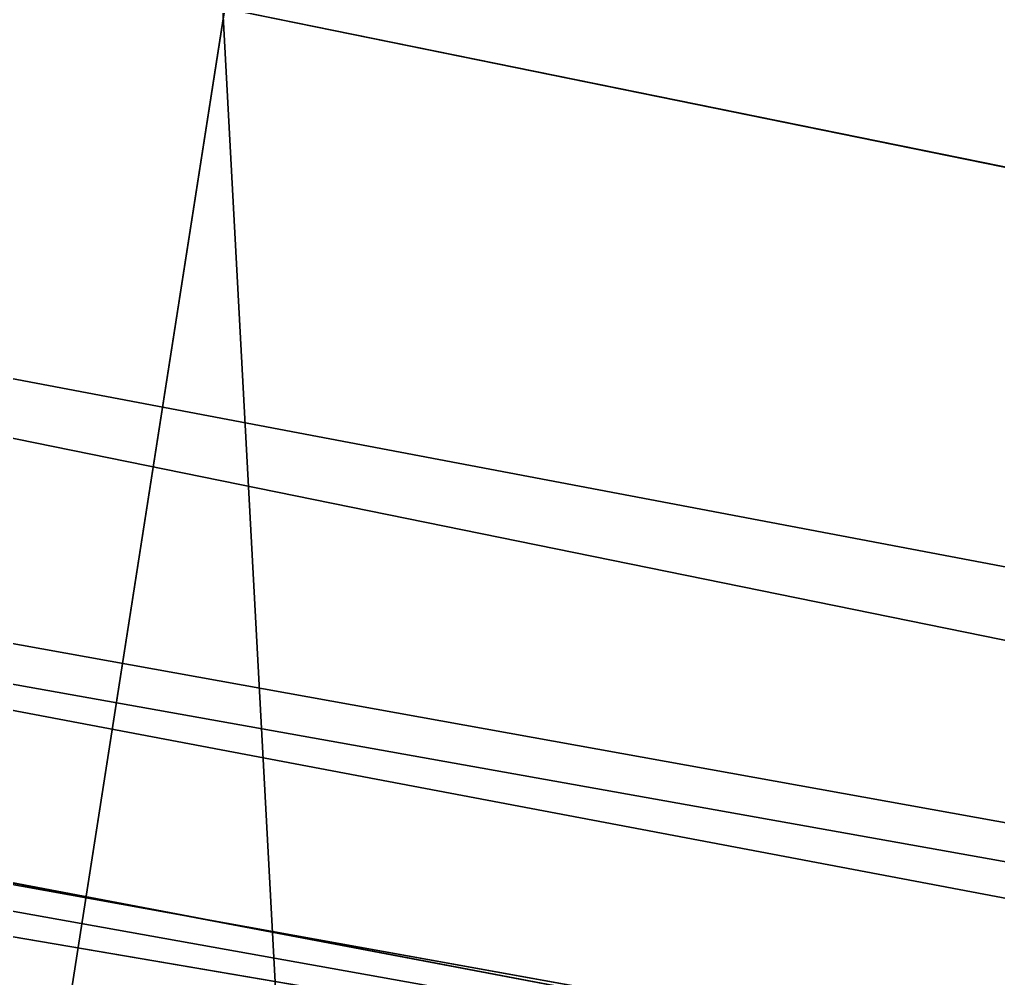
# Model space of a CAD drawing. Header units: metres. Extents: x 503497 to 504361, y 6966567 to 6966857.
# Drawn here: x 504134.2149 to 504134.5518, y 6966712.3045 to 6966712.6344 of the extents above; entities that cross this region are included whole.
import ezdxf

# ---------------------------------------------------------------- set-up
doc = ezdxf.new("R2010")
doc.units = ezdxf.units.M

msp = doc.modelspace()

# ---------------------------------------------------------------- linework, layer by layer
at = {"layer": 'SHADOW_APPROVED_20260111T072000'}
for points in [[(504144.1851, 6966710.622), (504144.5661, 6966713.0647), (504071.3923, 6966727.9687), (504071.0113, 6966725.526), (504144.1851, 6966710.622)], [(504140.8554, 6966711.6898), (504140.7719, 6966711.1544), (504067.5981, 6966726.0584), (504067.6816, 6966726.5938), (504140.8554, 6966711.6898)], [(504140.7719, 6966711.1544), (504144.1851, 6966710.622), (504071.0113, 6966725.526), (504067.5981, 6966726.0584), (504140.7719, 6966711.1544)]]:
    msp.add_lwpolyline(points, close=True, dxfattribs=at)
at = {"layer": 'SHADOW_APPROVED_20260114T072400'}
for points in [[(504144.1851, 6966710.622), (504144.5661, 6966713.0647), (504072.5577, 6966726.7034), (504072.1767, 6966724.2607), (504144.1851, 6966710.622)], [(504140.8554, 6966711.6898), (504140.7719, 6966711.1544), (504068.7635, 6966724.7931), (504068.847, 6966725.3285), (504140.8554, 6966711.6898)], [(504140.7719, 6966711.1544), (504144.1851, 6966710.622), (504072.1767, 6966724.2607), (504068.7635, 6966724.7931), (504140.7719, 6966711.1544)], [(504167.5638, 6966705.9126), (504170.7929, 6966705.4089), (504098.7845, 6966719.0476), (504095.5554, 6966719.5513), (504167.5638, 6966705.9126)], [(504170.7929, 6966705.4089), (504170.0047, 6966700.3561), (504097.9963, 6966713.9948), (504098.7845, 6966719.0476), (504170.7929, 6966705.4089)]]:
    msp.add_lwpolyline(points, close=True, dxfattribs=at)
at = {"layer": 'SHADOW_APPROVED_20260122T071500'}
for points in [[(504144.1851, 6966710.622), (504144.5661, 6966713.0647), (504061.9996, 6966727.8328), (504061.6186, 6966725.3901), (504144.1851, 6966710.622)], [(504140.8554, 6966711.6898), (504140.7719, 6966711.1544), (504058.2054, 6966725.9225), (504058.2889, 6966726.4579), (504140.8554, 6966711.6898)], [(504140.7719, 6966711.1544), (504144.1851, 6966710.622), (504061.6186, 6966725.3901), (504058.2054, 6966725.9225), (504140.7719, 6966711.1544)]]:
    msp.add_lwpolyline(points, close=True, dxfattribs=at)
at = {"layer": 'SHADOW_APPROVED_20260126T071100'}
for points in [[(504144.1851, 6966710.622), (504144.5661, 6966713.0647), (504056.141, 6966728.1105), (504055.76, 6966725.6678), (504144.1851, 6966710.622)], [(504140.7719, 6966711.1544), (504144.1851, 6966710.622), (504055.76, 6966725.6678), (504052.3468, 6966726.2002), (504140.7719, 6966711.1544)]]:
    msp.add_lwpolyline(points, close=True, dxfattribs=at)
at = {"layer": 'SHADOW_APPROVED_20260621T120000'}
for points in [[(504129.6052, 6966740.8657), (504131.954, 6966755.9236), (504134.82, 6966702.7008), (504132.4712, 6966687.6429), (504129.6052, 6966740.8657)], [(504131.954, 6966755.9236), (504160.9824, 6966751.3955), (504163.8484, 6966698.1727), (504134.82, 6966702.7008), (504131.954, 6966755.9236)]]:
    msp.add_lwpolyline(points, close=True, dxfattribs=at)
at = {"layer": 'SHADOW_APPROVED_20261122T065200'}
for points in [[(504144.1851, 6966710.622), (504144.5661, 6966713.0647), (504064.402, 6966727.5155), (504064.021, 6966725.0728), (504144.1851, 6966710.622)], [(504140.8554, 6966711.6898), (504140.7719, 6966711.1544), (504060.6078, 6966725.6052), (504060.6913, 6966726.1406), (504140.8554, 6966711.6898)], [(504140.7719, 6966711.1544), (504144.1851, 6966710.622), (504064.021, 6966725.0728), (504060.6078, 6966725.6052), (504140.7719, 6966711.1544)]]:
    msp.add_lwpolyline(points, close=True, dxfattribs=at)
at = {"layer": 'SHADOW_COMPARATOR_RL48_20260111T072000'}
for points in [[(504144.1851, 6966710.622), (504144.5661, 6966713.0647), (504098.9388, 6966722.3581), (504098.5578, 6966719.9154), (504144.1851, 6966710.622)], [(504140.8554, 6966711.6898), (504140.7719, 6966711.1544), (504095.1446, 6966720.4478), (504095.2281, 6966720.9832), (504140.8554, 6966711.6898)], [(504140.7719, 6966711.1544), (504144.1851, 6966710.622), (504098.5578, 6966719.9154), (504095.1446, 6966720.4478), (504140.7719, 6966711.1544)]]:
    msp.add_lwpolyline(points, close=True, dxfattribs=at)
at = {"layer": 'SHADOW_COMPARATOR_RL48_20260114T072400'}
for points in [[(504144.1851, 6966710.622), (504144.5661, 6966713.0647), (504099.6655, 6966721.5691), (504099.2845, 6966719.1264), (504144.1851, 6966710.622)], [(504140.8554, 6966711.6898), (504140.7719, 6966711.1544), (504095.8713, 6966719.6588), (504095.9548, 6966720.1942), (504140.8554, 6966711.6898)], [(504140.7719, 6966711.1544), (504144.1851, 6966710.622), (504099.2845, 6966719.1264), (504095.8713, 6966719.6588), (504140.7719, 6966711.1544)], [(504167.5638, 6966705.9126), (504170.7929, 6966705.4089), (504125.8923, 6966713.9133), (504122.6632, 6966714.417), (504167.5638, 6966705.9126)], [(504170.7929, 6966705.4089), (504170.0047, 6966700.3561), (504125.1041, 6966708.8605), (504125.8923, 6966713.9133), (504170.7929, 6966705.4089)]]:
    msp.add_lwpolyline(points, close=True, dxfattribs=at)
at = {"layer": 'SHADOW_COMPARATOR_RL48_20260122T071500'}
for points in [[(504144.1851, 6966710.622), (504144.5661, 6966713.0647), (504093.082, 6966722.2733), (504092.701, 6966719.8306), (504144.1851, 6966710.622)], [(504140.8554, 6966711.6898), (504140.7719, 6966711.1544), (504089.2878, 6966720.363), (504089.3713, 6966720.8984), (504140.8554, 6966711.6898)], [(504140.7719, 6966711.1544), (504144.1851, 6966710.622), (504092.701, 6966719.8306), (504089.2878, 6966720.363), (504140.7719, 6966711.1544)]]:
    msp.add_lwpolyline(points, close=True, dxfattribs=at)
at = {"layer": 'SHADOW_COMPARATOR_RL48_20260126T071100'}
for points in [[(504144.1851, 6966710.622), (504144.5661, 6966713.0647), (504089.4289, 6966722.4465), (504089.0479, 6966720.0038), (504144.1851, 6966710.622)], [(504140.7719, 6966711.1544), (504144.1851, 6966710.622), (504089.0479, 6966720.0038), (504085.6347, 6966720.5362), (504140.7719, 6966711.1544)]]:
    msp.add_lwpolyline(points, close=True, dxfattribs=at)
at = {"layer": 'SHADOW_COMPARATOR_RL48_20261122T065200'}
for points in [[(504144.1851, 6966710.622), (504144.5661, 6966713.0647), (504094.58, 6966722.0754), (504094.199, 6966719.6327), (504144.1851, 6966710.622)], [(504140.8554, 6966711.6898), (504140.7719, 6966711.1544), (504090.7858, 6966720.1651), (504090.8693, 6966720.7005), (504140.8554, 6966711.6898)], [(504140.7719, 6966711.1544), (504144.1851, 6966710.622), (504094.199, 6966719.6327), (504090.7858, 6966720.1651), (504140.7719, 6966711.1544)]]:
    msp.add_lwpolyline(points, close=True, dxfattribs=at)
at = {"layer": 'SHADOW_COMPARATOR_RL48_20261221T090000'}
msp.add_lwpolyline([(504125.7009, 6966714.1867), (504134.3174, 6966712.8426), (504134.0825, 6966711.3368), (504149.0066, 6966709.0089), (504148.6986, 6966707.0346), (504151.9277, 6966706.5309), (504151.1395, 6966701.4781), (504150.9122, 6966701.1194), (504150.6607, 6966700.9359), (504150.0297, 6966700.8458), (504149.7452, 6966699.0221), (504150.0553, 6966698.9223), (504150.3753, 6966698.6667), (504150.537, 6966698.3844), (504150.5941, 6966697.9814), (504148.4592, 6966684.2954)], dxfattribs=at)
msp.add_lwpolyline([(504153.1826, 6966711.7206), (504152.9477, 6966710.2148), (504134.0825, 6966711.3368), (504134.3174, 6966712.8426), (504153.1826, 6966711.7206)], close=True, dxfattribs=at)

doc.saveas('drawing.dxf')
